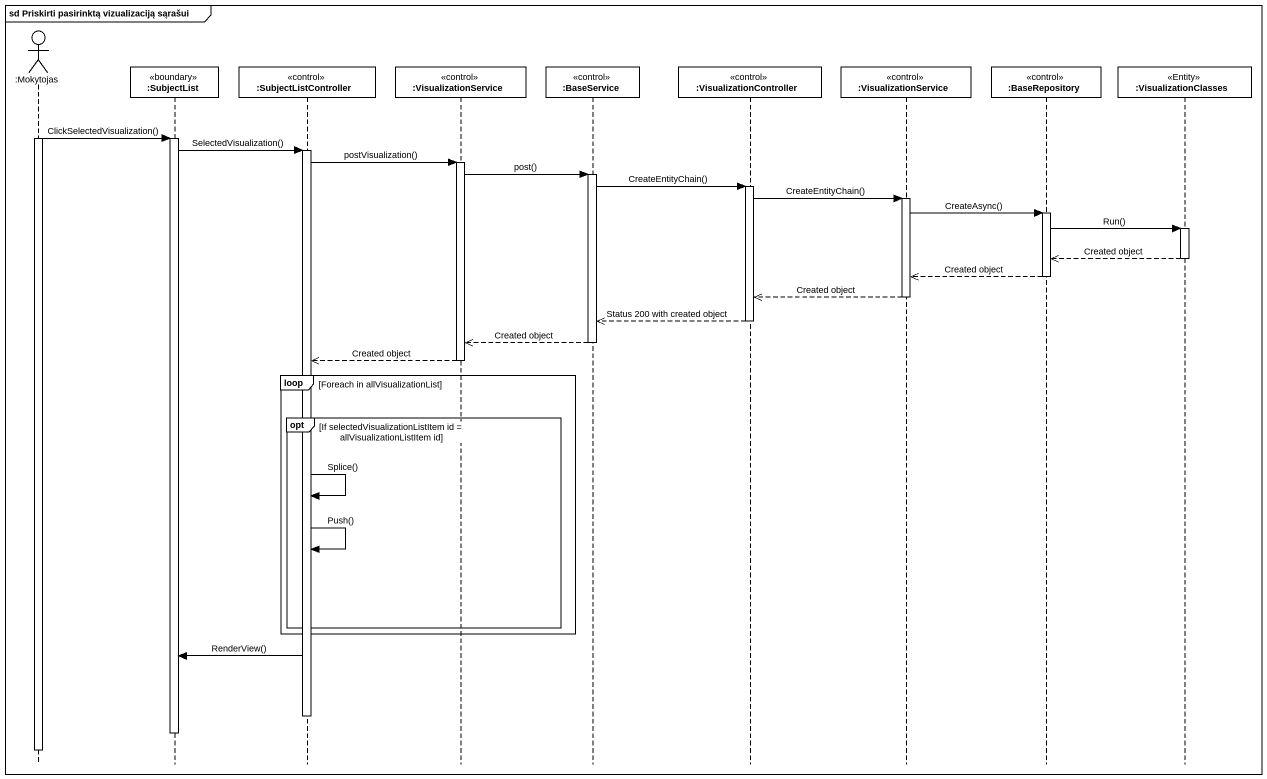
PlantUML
@startuml
mainframe sd Priskirti pasirinktą vizualizaciją sąrašui
hide footbox
actor ":Mokytojas" as Mokytojas
participant ":SubjectList" as SubjectList <<boundary>>
participant ":SubjectListController" as SubjectListController <<control>>
participant ":VisualizationService" as VisualizationService <<control>>
participant ":BaseService" as BaseService <<control>>
participant ":VisualizationController" as VisualizationController <<control>>
participant ":VisualizationService" as VisualizationService_2 <<control>>
participant ":BaseRepository" as BaseRepository <<control>>
participant ":VisualizationClasses" as VisualizationClasses <<Entity>>

activate Mokytojas
Mokytojas -> SubjectList : ClickSelectedVisualization()
activate SubjectList
SubjectList -> SubjectListController : SelectedVisualization()
activate SubjectListController
SubjectListController -> VisualizationService : postVisualization()
activate VisualizationService
VisualizationService -> BaseService : post()
activate BaseService
BaseService -> VisualizationController : CreateEntityChain()
activate VisualizationController
VisualizationController -> VisualizationService_2 : CreateEntityChain()
activate VisualizationService_2
VisualizationService_2 -> BaseRepository : CreateAsync()
activate BaseRepository
BaseRepository -> VisualizationClasses : Run()
activate VisualizationClasses
VisualizationClasses -->> BaseRepository : Created object
deactivate VisualizationClasses
BaseRepository -->> VisualizationService_2 : Created object
deactivate BaseRepository
VisualizationService_2 -->> VisualizationController : Created object
deactivate VisualizationService_2
VisualizationController -->> BaseService : Status 200 with created object
deactivate VisualizationController
BaseService -->> VisualizationService : Created object
deactivate BaseService
VisualizationService -->> SubjectListController : Created object
deactivate VisualizationService
loop Foreach in allVisualizationList
  opt If selectedVisualizationListItem id = allVisualizationListItem id
    SubjectListController -> SubjectListController : Splice()
    SubjectListController -> SubjectListController : Push()
  end
end
SubjectListController -> SubjectList : RenderView()
deactivate SubjectListController
deactivate SubjectList
deactivate Mokytojas
@enduml
